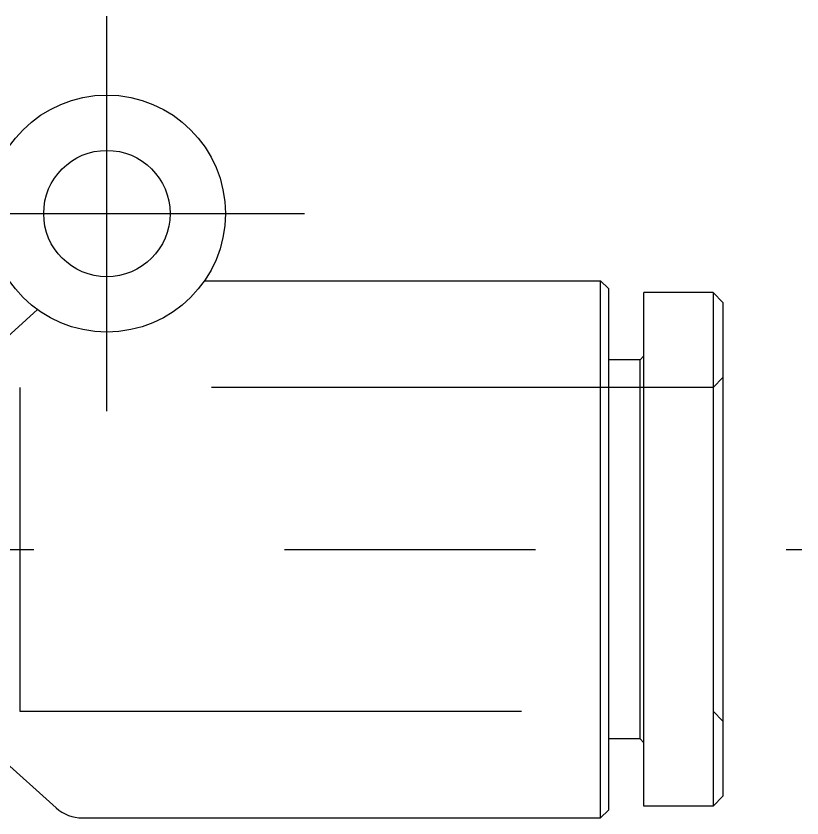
# Model space of a CAD drawing. Extents: x -41.2 to 54, y -36.2 to 21.9.
# Drawn here: x 5.7 to 25.6, y -6.8 to 13.5 of the extents above; entities that cross this region are included whole.
import ezdxf

# ---------------------------------------------------------------- set-up
doc = ezdxf.new("R2010")
doc.units = 0
doc.linetypes.add('CENTER', pattern=[50.8, 31.75, -6.35, 6.35, -6.35])
doc.linetypes.add('DASHED', pattern=[19.05, 12.7, -6.35])
doc.layers.get('0').update_dxf_attribs({"linetype": 'CONTINUOUS'})
doc.layers.add('CENTER', color=1, linetype='CENTER')

msp = doc.modelspace()

# ---------------------------------------------------------------- linework, layer by layer
at = {"color": 7, "linetype": 'CONTINUOUS'}
for p, q in [((10.472, 6.8), (20.5, 6.8)), ((20.5, -6.8), (20.5, 6.8)), ((20.7, 6.6), (20.5, 6.8)), ((20.7, 6.6), (20.7, -6.6)), ((21.6, -6.5), (21.6, 6.5)), ((23.35, 6.5), (21.6, 6.5)), ((23.35, 6.5), (23.35, -6.5)), ((23.35, 6.5), (23.6, 6.25)), ((23.6, 6.25), (23.6, -6.25)), ((5.285, 5.203), (6.24, 6.07)), ((21.5, 4.8), (21.6, 4.9)), ((21.5, 4.8), (20.7, 4.8)), ((21.5, -4.8), (21.5, 4.8)), ((21.5, -4.8), (20.7, -4.8)), ((21.5, -4.8), (21.6, -4.9)), ((5.285, -5.257), (6.715, -6.543)), ((23.35, -6.5), (23.6, -6.25)), ((20.7, -6.6), (20.5, -6.8)), ((23.35, -6.5), (21.6, -6.5)), ((7.384, -6.8), (20.5, -6.8))]:
    msp.add_line(p, q, dxfattribs=at)
at = {"color": 3, "linetype": 'DASHED'}
for p, q in [((23.6, 4.35), (23.35, 4.1)), ((5.8, 4.1), (5.8, -4.1)), ((23.35, 4.1), (5.8, 4.1)), ((5.8, -4.1), (23.35, -4.1)), ((23.35, -4.1), (23.6, -4.35))]:
    msp.add_line(p, q, dxfattribs=at)
at = {"color": 7, "linetype": 'CONTINUOUS'}
for radius in [3, 1.6]:
    msp.add_circle((8, 8.5), radius, dxfattribs=at)
msp.add_arc((7.384, -5.8), 1, 228.0128, 270, dxfattribs=at)
at = {"layer": 'CENTER', "color": 1, "linetype": 'CENTER'}
for p, q in [((8, 3.5), (8, 13.5)), ((3, 8.5), (13, 8.5)), ((-25.6, 0), (25.6, 0))]:
    msp.add_line(p, q, dxfattribs=at)

doc.saveas('drawing.dxf')
